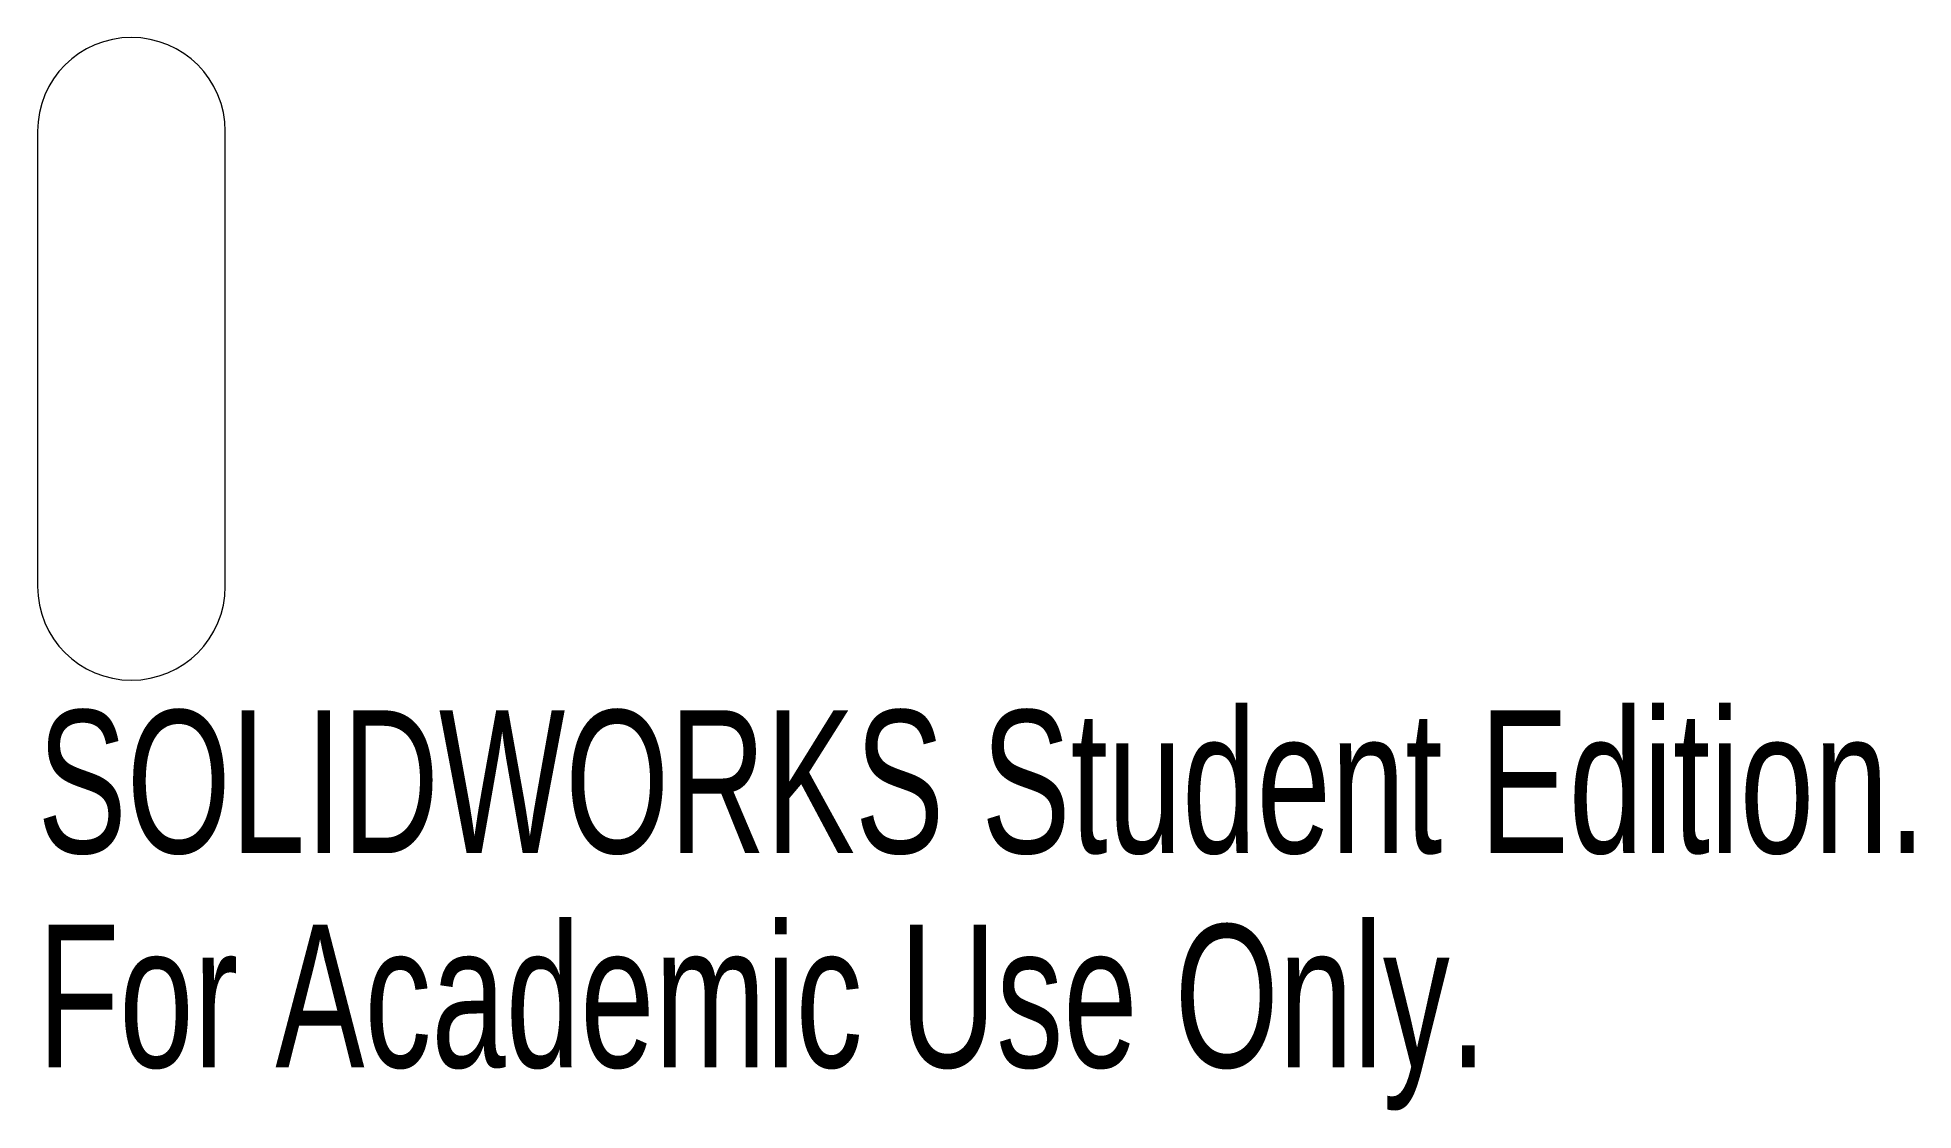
# Model space of a CAD drawing. Header units: inches. Extents: x 3.87 to 6.37, y -2.25 to -0.82.
import ezdxf

# ---------------------------------------------------------------- set-up
doc = ezdxf.new("R2010")
doc.units = ezdxf.units.IN
doc.header["$MEASUREMENT"] = 0
doc.styles.add('SLDTEXTSTYLE0', font='TXT', dxfattribs={"width": 0.7})

msp = doc.modelspace()

# ---------------------------------------------------------------- linework, layer by layer
at = {"color": 7, "linetype": 'Continuous', "lineweight": 15}
for p, q in [((3.8723, -0.9469), (3.8723, -1.5531)), ((4.1223, -1.5531), (4.1223, -0.9469))]:
    msp.add_line(p, q, dxfattribs=at)
for centre, start, end in [((3.9973, -0.9469), 0, 180), ((3.9973, -1.5531), 180, 0)]:
    msp.add_arc(centre, 0.125, start, end, dxfattribs=at)

# ---------------------------------------------------------------- texts
at = {"color": 7, "linetype": 'Continuous', "char_height": 0.1903, "attachment_point": 1, "style": 'SLDTEXTSTYLE0'}
for s, insert in [('SOLIDWORKS Student Edition.', (3.8723, -1.7182)), ('For Academic Use Only.', (3.8723, -2.0037))]:
    msp.add_mtext(s, dxfattribs=dict(at, insert=insert))

doc.saveas('drawing.dxf')
